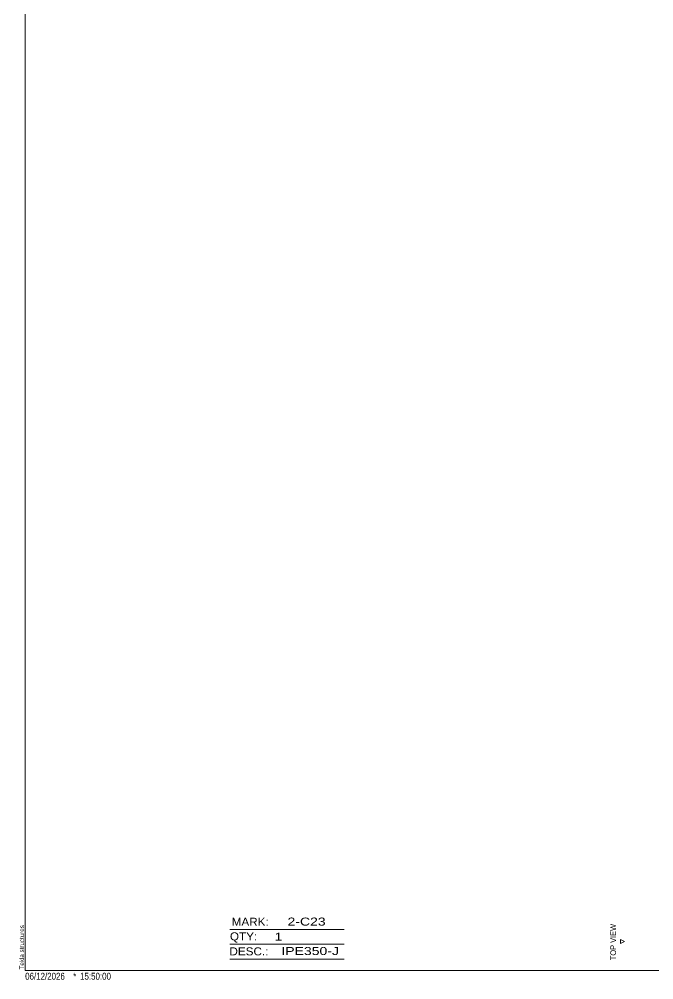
# Model space of a CAD drawing. Header units: millimetres. Extents: x 2 to 579, y 0 to 825.
# Drawn here: x 2.4 to 279.8, y 1 to 420.9 of the extents above; entities that cross this region are included whole.
import ezdxf

# ---------------------------------------------------------------- set-up
doc = ezdxf.new("R2010")
doc.units = ezdxf.units.MM
doc.linetypes.add('XKITLINE00', pattern=[0])
doc.layers.add('DrawingSheet', color=5, linetype='Continuous', lineweight=0)
doc.layers.add('OtherObjectType', color=7, linetype='Continuous', lineweight=0)
doc.styles.add('ARIAL', font='ARIAL.TTF')
doc.styles.add('ARIAL_NARROW', font='ARIALN.TTF')

# ---------------------------------------------------------------- blocks, each defined once
blk = doc.blocks.new('*A93')
at = {"layer": 'DrawingSheet', "color": 5, "linetype": 'XKITLINE00', "lineweight": 0}
for p, q in [((5, 825), (5, 5)), ((5, 5), (579, 5))]:
    blk.add_line(p, q, dxfattribs=at)
at = {"layer": 'DrawingSheet', "color": 5, "style": 'ARIAL', "width": 0.85}
blk.add_text('Tekla structures', height=2, rotation=90, dxfattribs=at).set_placement((4.5, 5.5))
blk = doc.blocks.new('*A97')
at = {"layer": 'OtherObjectType', "color": 6, "linetype": 'XKITLINE00', "lineweight": 0}
for p, q in [((94.5, 23), (144.5, 23)), ((94.5, 16.5), (144.5, 16.5)), ((94.5, 10), (144.5, 10))]:
    blk.add_line(p, q, dxfattribs=at)
at = {"layer": 'OtherObjectType', "color": 6, "style": 'ARIAL_NARROW'}
for s, width, p in [('MARK:', 1.275, (95.27, 24.58)), ('2-C23', 1.525501, (119.69, 24.65)), ('QTY:', 1.275, (94.5, 18.19)), ('1', 1.525501, (113.99, 18.05)), ('DESC.:', 1.275, (94.29, 11.63)), ('IPE350-J', 1.525501, (117, 11.79))]:
    blk.add_text(s, height=3.5, dxfattribs=dict(at, width=width)).set_placement(p)
blk = doc.blocks.new('*A100')
at = {"layer": 'OtherObjectType', "color": 7, "style": 'ARIAL_NARROW', "width": 1.008832}
for s, p in [('06/12/2026', (4.99, 1)), ('*', (26, 1)), ('15:50:00', (29, 1))]:
    blk.add_text(s, height=3, dxfattribs=at).set_placement(p)
blk = doc.blocks.new('*A228')
at = {"layer": 'OtherObjectType', "color": 7, "linetype": 'XKITLINE00', "lineweight": 0}
for p, q in [((265.18, 16.75), (265.18, 18.62)), ((265.18, 18.62), (267.06, 17.68)), ((267.06, 17.68), (265.18, 16.75)), ((267.06, 17.68), (267.06, 17.68))]:
    blk.add_line(p, q, dxfattribs=at)
at = {"layer": 'OtherObjectType', "color": 7, "style": 'ARIAL', "width": 0.85}
blk.add_text('TOP VIEW', height=2.5, rotation=90, dxfattribs=at).set_placement((263.31, 9.53))

msp = doc.modelspace()

# ---------------------------------------------------------------- block references
at = {"lineweight": 0}
for name in ['*A93', '*A97', '*A100']:
    msp.add_blockref(name, (0, 0), dxfattribs=at)
at = {"layer": 'OtherObjectType', "lineweight": 0}
msp.add_blockref('*A228', (0, 0), dxfattribs=at)

doc.saveas('drawing.dxf')
